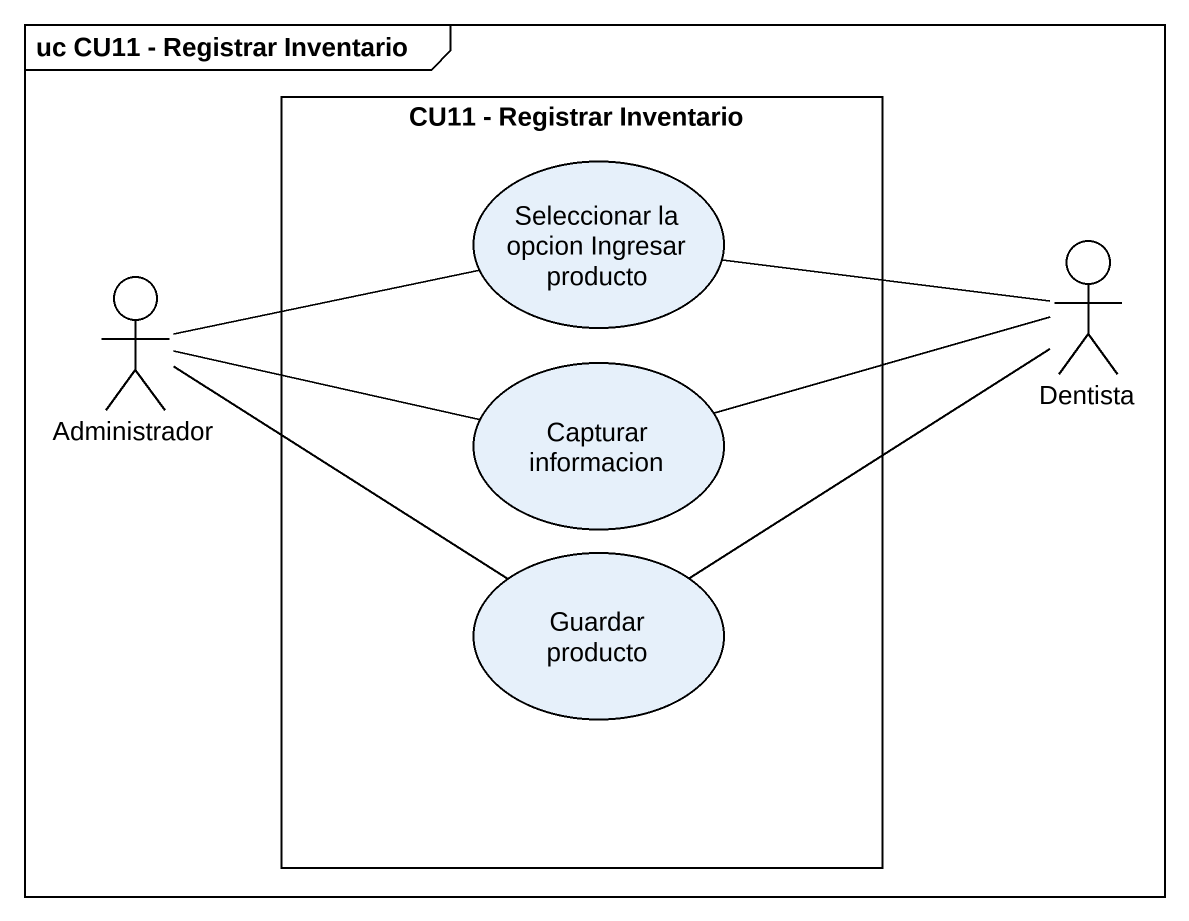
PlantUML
@startuml
mainframe uc CU11 - Registrar Inventario
rectangle "CU11 - Registrar Inventario" as CU11_Registrar_Inventario {
  usecase "Seleccionar la opcion Ingresar producto" as Seleccionar_la_opcion
  usecase "Capturar informacion" as Capturar_informacion
  usecase "Guardar producto" as Guardar_producto
}
actor Administrador
actor Dentista
Administrador -right- Seleccionar_la_opcion
Administrador -right- Capturar_informacion
Administrador -right- Guardar_producto
Dentista -left- Seleccionar_la_opcion
Dentista -left- Capturar_informacion
Dentista -left- Guardar_producto
@enduml
